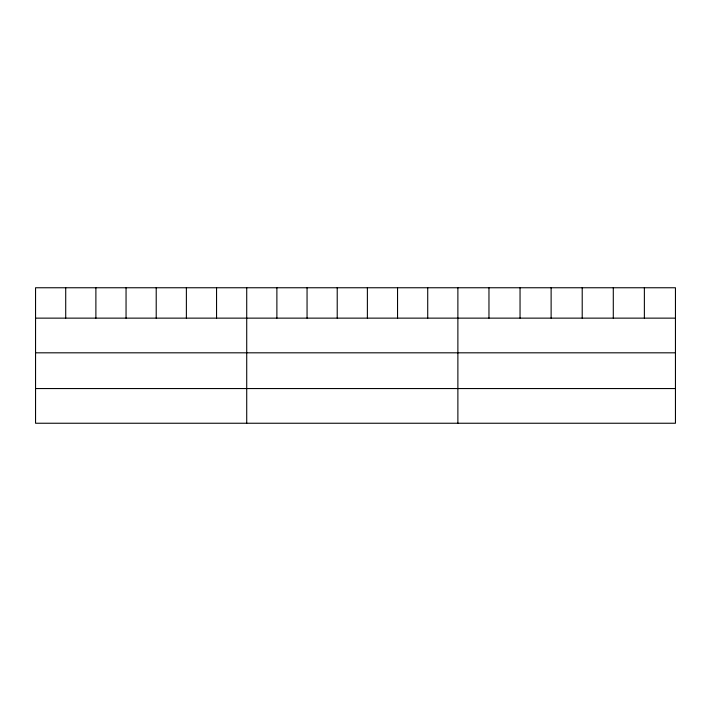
<?xml version="1.0" encoding="UTF-8"?>
<svg xmlns="http://www.w3.org/2000/svg" width="711" height="711" viewBox="0 0 711 711"><rect width="100%" height="100%" fill="white"/><g stroke="black" fill="none" stroke-linecap="round" stroke-linejoin="round"><path stroke-width="1.07" d="M675.45 318.137L675.45 423.241L35.55 423.241L35.55 287.759L675.45 287.759L675.45 318.137L35.55 318.137M35.55 352.816L675.45 352.816M35.55 388.553L675.45 388.553M644.37 287.759L644.37 318.137M613.291 287.759L613.291 318.137M582.211 287.759L582.211 318.137M551.123 287.759L551.123 318.137M520.043 287.759L520.043 318.137M488.964 287.759L488.964 318.137M457.884 287.759L457.884 423.241M427.72 287.759L427.72 318.137M397.547 287.759L397.547 318.137M367.383 287.759L367.383 318.137M337.218 287.759L337.218 318.137M307.054 287.759L307.054 318.137M276.881 287.759L276.881 318.137M246.717 287.759L246.717 423.241M216.553 287.759L216.553 318.137M186.38 287.759L186.38 318.137M156.216 287.759L156.216 318.137M126.051 287.759L126.051 318.137M95.887 287.759L95.887 318.137M65.714 287.759L65.714 318.137"/></g></svg>
